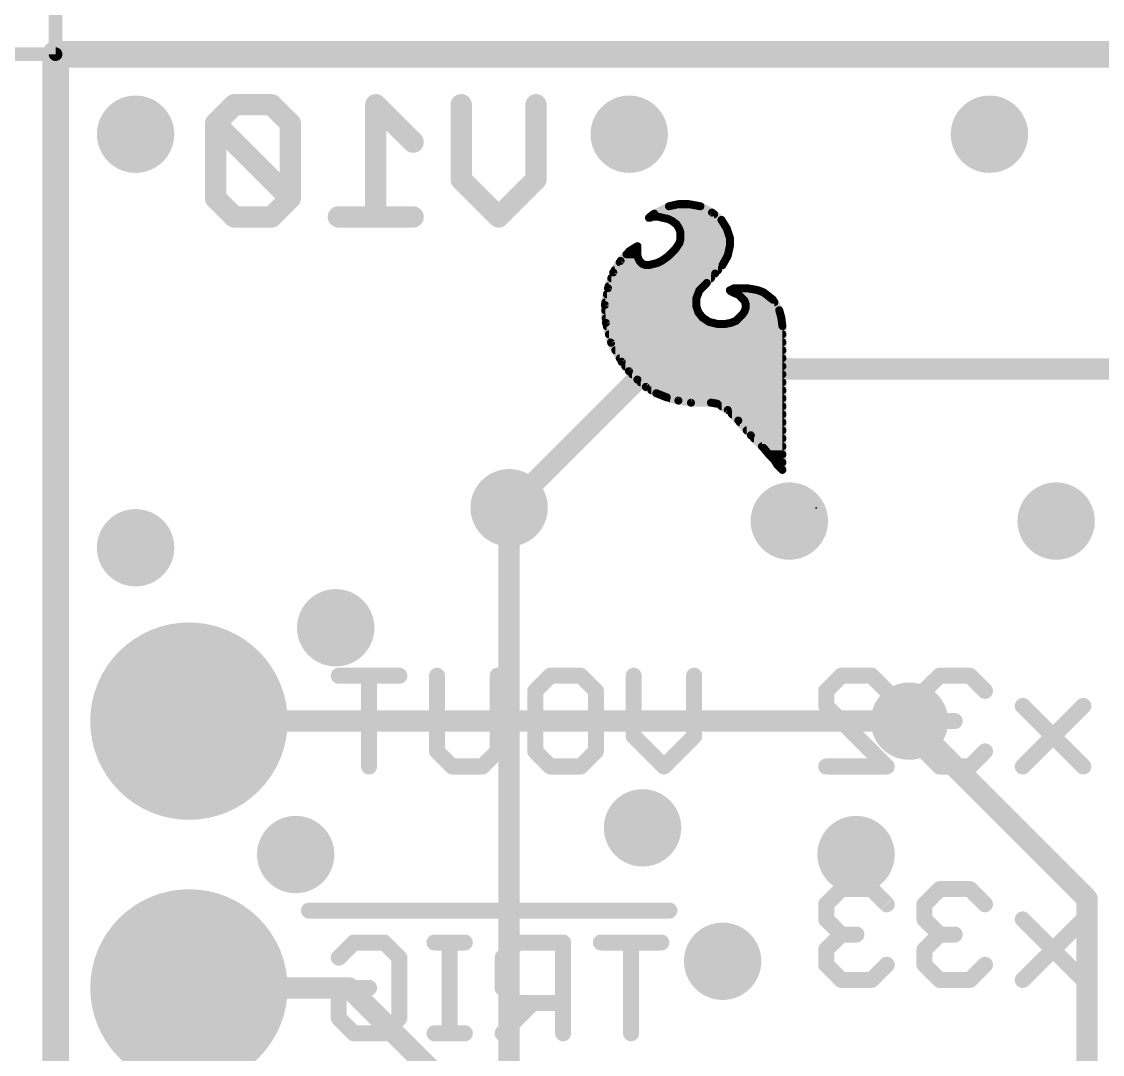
# Model space of a CAD drawing. Extents: x -10 to 108, y -11 to 39.
# Drawn here: x -0.32 to 9.97, y 20.96 to 30.79 of the extents above; entities that cross this region are included whole.
import ezdxf

# ---------------------------------------------------------------- set-up
doc = ezdxf.new("R2010")
doc.units = 0
for name, color, linetype in [('1', 12, 'CONTINUOUS'), ('16', 132, 'CONTINUOUS'), ('17', 110, 'CONTINUOUS'), ('18', 110, 'CONTINUOUS'), ('20', 53, 'CONTINUOUS'), ('22', 40, 'CONTINUOUS'), ('24', 53, 'CONTINUOUS'), ('47', 253, 'CONTINUOUS'), ('51', 53, 'CONTINUOUS')]:
    doc.layers.add(name, color=color, linetype=linetype)

# ---------------------------------------------------------------- blocks, each defined once
blk = doc.blocks.new('RECT')
blk.add_solid([(-0.5, -0.5), (0.5, -0.5), (-0.5, 0.5), (0.5, 0.5)])
blk = doc.blocks.new('ROUNDP')
at = {"const_width": 0.5}
blk.add_lwpolyline([(0, -0.25, 1), (0, 0.25, 1), (0, -0.25)], format="xyb", dxfattribs=at)
blk = doc.blocks.new('ROUNDV')
at = {"const_width": 0.5}
blk.add_lwpolyline([(0, -0.25, 1), (0, 0.25, 1), (0, -0.25)], format="xyb", dxfattribs=at)

msp = doc.modelspace()

# ---------------------------------------------------------------- linework, layer by layer
at = {"layer": '1'}
for points, const_width in [([(0, 30.48), (22.86, 30.48)], 0.254), ([(0, 0), (0, 30.48)], 0.254), ([(4.318, 26.162), (4.318, 15.494)], 0.2032), ([(9.818, 22.44), (8.128, 24.13)], 0.2032), ([(9.818, 20.447), (9.818, 22.44)], 0.2032)]:
    msp.add_lwpolyline(points, dxfattribs=dict(at, const_width=const_width))
for points, const_width in [([(0, 30.5435, 1), (0, 30.4165)], 0.127), ([(0.0635, 30.48, 1), (-0.0635, 30.48)], 0.127), ([(4.3688, 26.162, 1), (4.2672, 26.162)], 0.1016), ([(8.1639, 24.1659, 1), (8.0921, 24.0941)], 0.1016), ([(9.8688, 22.44, 1), (9.7672, 22.44)], 0.1016), ([(9.7821, 22.4041, 1), (9.8539, 22.4759)], 0.1016)]:
    msp.add_lwpolyline(points, format="xyb", dxfattribs=dict(at, const_width=const_width))
at = {"layer": '16'}
for points, const_width in [([(22.86, 30.48), (0, 30.48)], 0.254), ([(0, 30.48), (0, 0)], 0.254), ([(1.7008, 29.9983), (1.5229, 29.8204)], 0.2032), ([(2.0568, 29.9983), (1.7008, 29.9983)], 0.2032), ([(2.2347, 29.8204), (2.0568, 29.9983)], 0.2032), ([(3.4041, 29.6424), (3.0482, 29.9983)], 0.2032), ([(3.0482, 29.9983), (3.0482, 28.9306)], 0.2032), ([(3.8617, 29.2865), (3.8617, 29.9983)], 0.2032), ([(4.5735, 29.9983), (4.5735, 29.2865)], 0.2032), ([(1.5229, 29.8204), (1.5229, 29.1086)], 0.2032), ([(2.2347, 29.1086), (1.5229, 29.8204)], 0.2032), ([(2.2347, 29.1086), (2.2347, 29.8204)], 0.2032), ([(4.2176, 28.9306), (3.8617, 29.2865)], 0.2032), ([(4.5735, 29.2865), (4.2176, 28.9306)], 0.2032), ([(1.5229, 29.1086), (1.7008, 28.9306)], 0.2032), ([(2.0568, 28.9306), (2.2347, 29.1086)], 0.2032), ([(1.7008, 28.9306), (2.0568, 28.9306)], 0.2032), ([(3.4041, 28.9306), (2.6923, 28.9306)], 0.2032), ([(5.6388, 27.4828), (4.318, 26.162)], 0.2032), ([(11.176, 27.4828), (5.6388, 27.4828)], 0.2032), ([(8.128, 24.13), (1.27, 24.13)], 0.2032), ([(1.27, 21.59), (2.794, 21.59)], 0.2032), ([(2.794, 21.59), (3.81, 20.574)], 0.2032)]:
    msp.add_lwpolyline(points, dxfattribs=dict(at, const_width=const_width))
for points, const_width in [([(0, 30.5435, 1), (0, 30.4165)], 0.127), ([(0.0635, 30.48, 1), (-0.0635, 30.48)], 0.127), ([(1.7008, 30.0491, 1), (1.7008, 29.9475)], 0.1016), ([(1.7368, 29.9624, 1), (1.6649, 30.0342)], 0.1016), ([(2.0927, 30.0342, 1), (2.0208, 29.9624)], 0.1016), ([(2.0568, 29.9475, 1), (2.0568, 30.0491)], 0.1016), ([(3.0841, 30.0342, 1), (3.0123, 29.9624)], 0.1016), ([(3.099, 29.9983, 1), (2.9974, 29.9983)], 0.1016), ([(3.9125, 29.9983, 1), (3.8109, 29.9983)], 0.1016), ([(4.6243, 29.9983, 1), (4.5227, 29.9983)], 0.1016), ([(1.5737, 29.8204, 1), (1.4721, 29.8204)], 0.1016), ([(1.5588, 29.8563, 1), (1.487, 29.7844)], 0.1016), ([(1.487, 29.8563, 1), (1.5588, 29.7844)], 0.1016), ([(2.2855, 29.8204, 1), (2.1839, 29.8204)], 0.1016), ([(2.1988, 29.7844, 1), (2.2706, 29.8563)], 0.1016), ([(3.3682, 29.6065, 1), (3.44, 29.6783)], 0.1016), ([(3.8976, 29.3224, 1), (3.8258, 29.2506)], 0.1016), ([(3.8109, 29.2865, 1), (3.9125, 29.2865)], 0.1016), ([(4.5227, 29.2865, 1), (4.6243, 29.2865)], 0.1016), ([(4.6094, 29.2506, 1), (4.5376, 29.3224)], 0.1016), ([(1.5588, 29.1445, 1), (1.487, 29.0726)], 0.1016), ([(1.4721, 29.1086, 1), (1.5737, 29.1086)], 0.1016), ([(2.1839, 29.1086, 1), (2.2855, 29.1086)], 0.1016), ([(2.2706, 29.0726, 1), (2.1988, 29.1445)], 0.1016), ([(2.1988, 29.0726, 1), (2.2706, 29.1445)], 0.1016), ([(1.7008, 28.9814, 1), (1.7008, 28.8798)], 0.1016), ([(1.6649, 28.8947, 1), (1.7368, 28.9665)], 0.1016), ([(2.0208, 28.9665, 1), (2.0927, 28.8947)], 0.1016), ([(2.0568, 28.8798, 1), (2.0568, 28.9814)], 0.1016), ([(2.6923, 28.9814, 1), (2.6923, 28.8798)], 0.1016), ([(3.4041, 28.8798, 1), (3.4041, 28.9814)], 0.1016), ([(4.1817, 28.9665, 1), (4.2535, 28.8947)], 0.1016), ([(4.1817, 28.8947, 1), (4.2535, 28.9665)], 0.1016), ([(2.9974, 28.9306, 1), (3.099, 28.9306)], 0.1016), ([(5.6388, 27.5336, 1), (5.6388, 27.432)], 0.1016), ([(5.6747, 27.4469, 1), (5.6029, 27.5187)], 0.1016), ([(4.2821, 26.1979, 1), (4.3539, 26.1261)], 0.1016), ([(1.27, 24.1808, 1), (1.27, 24.0792)], 0.1016), ([(8.128, 24.0792, 1), (8.128, 24.1808)], 0.1016), ([(1.27, 21.6408, 1), (1.27, 21.5392)], 0.1016), ([(2.8299, 21.6259, 1), (2.7581, 21.5541)], 0.1016), ([(2.794, 21.5392, 1), (2.794, 21.6408)], 0.1016)]:
    msp.add_lwpolyline(points, format="xyb", dxfattribs=dict(at, const_width=const_width))
at = {"layer": '20', "const_width": 0.2032}
for points in [[(22.86, 30.48), (0, 30.48)], [(0, 30.48), (0, 0)]]:
    msp.add_lwpolyline(points, dxfattribs=at)
at = {"layer": '20', "const_width": 0.1016}
for points in [[(0, 30.5308, 1), (0, 30.4292)], [(0.0508, 30.48, 1), (-0.0508, 30.48)]]:
    msp.add_lwpolyline(points, format="xyb", dxfattribs=at)
at = {"layer": '22'}
for points, const_width in [([(5.699, 28.962), (5.839, 29.032)], 0.0762), ([(5.839, 29.032), (5.929, 29.052)], 0.0762), ([(5.8399, 29.0322), (6.1379, 29.0322)], 0.0762), ([(5.929, 29.052), (6.029, 29.052)], 0.0762), ([(6.029, 29.052), (6.139, 29.032)], 0.0762), ([(6.139, 29.032), (6.249, 28.972)], 0.0762), ([(5.649, 28.922), (5.659, 28.932)], 0.0762), ([(5.659, 28.922), (5.649, 28.922)], 0.0762), ([(5.659, 28.932), (5.699, 28.962)], 0.0762), ([(5.679, 28.932), (5.659, 28.922)], 0.0762), ([(5.739, 28.932), (5.679, 28.932)], 0.0762), ([(5.691, 28.956), (6.2696, 28.956)], 0.0762), ([(5.779, 28.922), (5.739, 28.932)], 0.0762), ([(5.829, 28.912), (5.779, 28.922)], 0.0762), ([(5.869, 28.892), (5.829, 28.912)], 0.0762), ([(5.909, 28.862), (5.869, 28.892)], 0.0762), ([(5.8853, 28.8798), (6.3529, 28.8798)], 0.0762), ([(6.249, 28.972), (6.339, 28.902)], 0.0762), ([(6.339, 28.902), (6.389, 28.822)], 0.0762), ([(5.929, 28.832), (5.909, 28.862)], 0.0762), ([(5.939, 28.812), (5.929, 28.832)], 0.0762), ([(5.949, 28.782), (5.939, 28.812)], 0.0762), ([(5.9418, 28.8036), (6.3951, 28.8036)], 0.0762), ([(5.949, 28.722), (5.949, 28.782)], 0.0762), ([(6.389, 28.822), (6.419, 28.732)], 0.0762), ([(5.899, 28.622), (5.939, 28.682)], 0.0762), ([(5.939, 28.682), (5.949, 28.722)], 0.0762), ([(5.949, 28.7274), (6.419, 28.7274)], 0.0762), ([(6.419, 28.732), (6.419, 28.652)], 0.0762), ([(5.379, 28.512), (5.459, 28.602)], 0.0762), ([(5.435, 28.575), (5.539, 28.575)], 0.0762), ([(5.459, 28.602), (5.539, 28.652)], 0.0762), ([(5.5377, 28.6512), (5.539, 28.6512)], 0.0762), ([(5.539, 28.652), (5.539, 28.562)], 0.0762), ([(5.839, 28.562), (5.899, 28.622)], 0.0762), ([(5.852, 28.575), (6.4019, 28.575)], 0.0762), ([(5.9185, 28.6512), (6.4188, 28.6512)], 0.0762), ([(6.419, 28.652), (6.399, 28.562)], 0.0762), ([(5.309, 28.402), (5.379, 28.512)], 0.0762), ([(5.3706, 28.4988), (5.5722, 28.4988)], 0.0762), ([(5.539, 28.562), (5.549, 28.532)], 0.0762), ([(5.549, 28.532), (5.559, 28.512)], 0.0762), ([(5.559, 28.512), (5.589, 28.482)], 0.0762), ([(5.589, 28.482), (5.619, 28.472)], 0.0762), ([(5.619, 28.472), (5.649, 28.472)], 0.0762), ([(5.649, 28.472), (5.729, 28.492)], 0.0762), ([(5.729, 28.492), (5.769, 28.512)], 0.0762), ([(5.7426, 28.4988), (6.3639, 28.4988)], 0.0762), ([(5.769, 28.512), (5.799, 28.532)], 0.0762), ([(5.799, 28.532), (5.839, 28.562)], 0.0762), ([(6.349, 28.472), (6.279, 28.392)], 0.0762), ([(6.399, 28.562), (6.349, 28.472)], 0.0762), ([(5.259, 28.252), (5.309, 28.402)], 0.0762), ([(5.3221, 28.4226), (6.3058, 28.4226)], 0.0762), ([(6.279, 28.392), (6.199, 28.302)], 0.0762), ([(5.2651, 28.2702), (6.1672, 28.2702)], 0.0762), ([(5.2905, 28.3464), (6.2385, 28.3464)], 0.0762), ([(6.199, 28.302), (6.129, 28.232)], 0.0762), ([(5.229, 28.092), (5.259, 28.252)], 0.0762), ([(5.2481, 28.194), (6.1147, 28.194)], 0.0762), ([(6.129, 28.232), (6.099, 28.152)], 0.0762), ([(6.099, 28.152), (6.099, 28.082)], 0.0762), ([(6.419, 28.232), (6.459, 28.252)], 0.0762), ([(6.429, 28.222), (6.419, 28.232)], 0.0762), ([(6.469, 28.202), (6.429, 28.222)], 0.0762), ([(6.459, 28.252), (6.579, 28.252)], 0.0762), ([(6.499, 28.192), (6.469, 28.202)], 0.0762), ([(6.493, 28.194), (6.763, 28.194)], 0.0762), ([(6.559, 28.132), (6.499, 28.192)], 0.0762), ([(6.579, 28.252), (6.639, 28.242)], 0.0762), ([(6.639, 28.242), (6.689, 28.232)], 0.0762), ([(6.689, 28.232), (6.739, 28.212)], 0.0762), ([(6.739, 28.212), (6.779, 28.182)], 0.0762), ([(6.779, 28.182), (6.829, 28.142)], 0.0762), ([(5.239, 27.922), (5.229, 28.092)], 0.0762), ([(5.2338, 28.1178), (6.099, 28.1178)], 0.0762), ([(6.099, 28.082), (6.119, 28.022)], 0.0762), ([(6.569, 28.102), (6.559, 28.132)], 0.0762), ([(6.559, 28.032), (6.569, 28.062)], 0.0762), ([(6.5637, 28.1178), (6.8435, 28.1178)], 0.0762), ([(6.569, 28.062), (6.569, 28.102)], 0.0762), ([(6.829, 28.142), (6.889, 28.042)], 0.0762), ([(5.232, 28.0416), (6.1125, 28.0416)], 0.0762), ([(5.2365, 27.9654), (6.1689, 27.9654)], 0.0762), ([(6.119, 28.022), (6.159, 27.972)], 0.0762), ([(6.159, 27.972), (6.219, 27.932)], 0.0762), ([(6.479, 27.942), (6.539, 28.002)], 0.0762), ([(6.5024, 27.9654), (6.9098, 27.9654)], 0.0762), ([(6.539, 28.002), (6.559, 28.032)], 0.0762), ([(6.5622, 28.0416), (6.8891, 28.0416)], 0.0762), ([(6.889, 28.042), (6.909, 27.972)], 0.0762), ([(6.909, 27.972), (6.919, 27.892)], 0.0762), ([(5.289, 27.732), (5.239, 27.922)], 0.0762), ([(5.2476, 27.8892), (6.919, 27.8892)], 0.0762), ([(6.219, 27.932), (6.299, 27.912)], 0.0762), ([(6.299, 27.912), (6.379, 27.912)], 0.0762), ([(6.379, 27.912), (6.429, 27.922)], 0.0762), ([(6.429, 27.922), (6.479, 27.942)], 0.0762), ([(6.919, 27.892), (6.919, 26.522)], 0.0762), ([(5.2677, 27.813), (6.919, 27.813)], 0.0762), ([(5.2877, 27.7368), (6.919, 27.7368)], 0.0762), ([(5.389, 27.552), (5.289, 27.732)], 0.0762), ([(5.3287, 27.6606), (6.919, 27.6606)], 0.0762), ([(5.371, 27.5844), (6.919, 27.5844)], 0.0762), ([(5.459, 27.462), (5.389, 27.552)], 0.0762), ([(5.4231, 27.5082), (6.919, 27.5082)], 0.0762), ([(5.539, 27.382), (5.459, 27.462)], 0.0762), ([(5.489, 27.432), (6.919, 27.432)], 0.0762), ([(5.619, 27.312), (5.539, 27.382)], 0.0762), ([(5.5689, 27.3558), (6.919, 27.3558)], 0.0762), ([(5.719, 27.252), (5.619, 27.312)], 0.0762), ([(5.673, 27.2796), (6.919, 27.2796)], 0.0762), ([(5.819, 27.212), (5.719, 27.252)], 0.0762), ([(5.929, 27.182), (5.819, 27.212)], 0.0762), ([(5.8505, 27.2034), (6.919, 27.2034)], 0.0762), ([(6.049, 27.162), (5.929, 27.182)], 0.0762), ([(6.239, 27.162), (6.049, 27.162)], 0.0762), ([(6.299, 27.152), (6.239, 27.162)], 0.0762), ([(6.399, 27.092), (6.299, 27.152)], 0.0762), ([(6.3403, 27.1272), (6.919, 27.1272)], 0.0762), ([(6.499, 26.992), (6.399, 27.092)], 0.0762), ([(6.44, 27.051), (6.919, 27.051)], 0.0762), ([(6.619, 26.852), (6.499, 26.992)], 0.0762), ([(6.5137, 26.9748), (6.919, 26.9748)], 0.0762), ([(6.5791, 26.8986), (6.919, 26.8986)], 0.0762), ([(6.739, 26.732), (6.619, 26.852)], 0.0762), ([(6.6486, 26.8224), (6.919, 26.8224)], 0.0762), ([(6.7248, 26.7462), (6.919, 26.7462)], 0.0762), ([(6.789, 26.672), (6.739, 26.732)], 0.0762), ([(6.839, 26.622), (6.789, 26.672)], 0.0762), ([(6.791, 26.67), (6.919, 26.67)], 0.0762), ([(6.869, 26.572), (6.839, 26.622)], 0.0762), ([(6.8559, 26.5938), (6.919, 26.5938)], 0.0762), ([(6.919, 26.522), (6.869, 26.572)], 0.0762), ([(3.2723, 24.5625), (2.6961, 24.5625)], 0.1524), ([(2.9842, 23.6982), (2.9842, 24.5625)], 0.1524), ([(3.6316, 23.8423), (3.6316, 24.5625)], 0.1524), ([(4.2078, 24.5625), (4.2078, 23.8423)], 0.1524), ([(4.5671, 24.4185), (4.7112, 24.5625)], 0.1524), ([(4.7112, 24.5625), (4.9993, 24.5625)], 0.1524), ([(4.9993, 24.5625), (5.1434, 24.4185)], 0.1524), ([(5.5027, 23.9863), (5.5027, 24.5625)], 0.1524), ([(6.0789, 24.5625), (6.0789, 23.9863)], 0.1524), ([(7.336, 24.4185), (7.4801, 24.5625)], 0.1524), ([(7.4801, 24.5625), (7.7682, 24.5625)], 0.1524), ([(7.7682, 24.5625), (7.9122, 24.4185)], 0.1524), ([(8.4156, 24.5625), (8.2715, 24.4185)], 0.1524), ([(8.7037, 24.5625), (8.4156, 24.5625)], 0.1524), ([(8.8478, 24.4185), (8.7037, 24.5625)], 0.1524), ([(4.5671, 23.8423), (4.5671, 24.4185)], 0.1524), ([(5.1434, 24.4185), (5.1434, 23.8423)], 0.1524), ([(7.336, 24.2744), (7.336, 24.4185)], 0.1524), ([(8.2715, 24.4185), (8.2715, 24.2744)], 0.1524), ([(7.9122, 23.6982), (7.336, 24.2744)], 0.1524), ([(8.2715, 24.2744), (8.4156, 24.1304)], 0.1524), ([(9.7833, 24.2744), (9.2071, 23.6982)], 0.1524), ([(9.7833, 23.6982), (9.2071, 24.2744)], 0.1524), ([(8.4156, 24.1304), (8.2715, 23.9863)], 0.1524), ([(8.4156, 24.1304), (8.5596, 24.1304)], 0.1524), ([(5.7908, 23.6982), (5.5027, 23.9863)], 0.1524), ([(6.0789, 23.9863), (5.7908, 23.6982)], 0.1524), ([(8.2715, 23.9863), (8.2715, 23.8423)], 0.1524), ([(3.7757, 23.6982), (3.6316, 23.8423)], 0.1524), ([(4.2078, 23.8423), (4.0638, 23.6982)], 0.1524), ([(4.7112, 23.6982), (4.5671, 23.8423)], 0.1524), ([(5.1434, 23.8423), (4.9993, 23.6982)], 0.1524), ([(8.2715, 23.8423), (8.4156, 23.6982)], 0.1524), ([(8.7037, 23.6982), (8.8478, 23.8423)], 0.1524), ([(4.0638, 23.6982), (3.7757, 23.6982)], 0.1524), ([(4.9993, 23.6982), (4.7112, 23.6982)], 0.1524), ([(7.336, 23.6982), (7.9122, 23.6982)], 0.1524), ([(8.4156, 23.6982), (8.7037, 23.6982)], 0.1524), ([(7.4801, 22.5305), (7.336, 22.3865)], 0.1524), ([(7.7682, 22.5305), (7.4801, 22.5305)], 0.1524), ([(7.9122, 22.3865), (7.7682, 22.5305)], 0.1524), ([(8.4156, 22.5305), (8.2715, 22.3865)], 0.1524), ([(8.7037, 22.5305), (8.4156, 22.5305)], 0.1524), ([(8.8478, 22.3865), (8.7037, 22.5305)], 0.1524), ([(7.336, 22.3865), (7.336, 22.2424)], 0.1524), ([(8.2715, 22.3865), (8.2715, 22.2424)], 0.1524), ([(5.8432, 22.3266), (2.413, 22.3266)], 0.1524), ([(7.336, 22.2424), (7.4801, 22.0984)], 0.1524), ([(8.2715, 22.2424), (8.4156, 22.0984)], 0.1524), ([(9.7833, 22.2424), (9.2071, 21.6662)], 0.1524), ([(9.7833, 21.6662), (9.2071, 22.2424)], 0.1524), ([(7.4801, 22.0984), (7.336, 21.9543)], 0.1524), ([(7.4801, 22.0984), (7.6241, 22.0984)], 0.1524), ([(8.4156, 22.0984), (8.2715, 21.9543)], 0.1524), ([(8.4156, 22.0984), (8.5596, 22.0984)], 0.1524), ([(2.6961, 21.8785), (2.8402, 22.0225)], 0.1524), ([(2.8402, 22.0225), (3.1283, 22.0225)], 0.1524), ([(3.1283, 22.0225), (3.2723, 21.8785)], 0.1524), ([(3.896, 22.0225), (3.6079, 22.0225)], 0.1524), ([(3.7519, 21.1582), (3.7519, 22.0225)], 0.1524), ([(4.3994, 22.0225), (4.2553, 21.8785)], 0.1524), ([(4.8315, 22.0225), (4.3994, 22.0225)], 0.1524), ([(4.8315, 21.1582), (4.8315, 22.0225)], 0.1524), ([(5.767, 22.0225), (5.1908, 22.0225)], 0.1524), ([(5.4789, 21.1582), (5.4789, 22.0225)], 0.1524), ([(7.336, 21.9543), (7.336, 21.8103)], 0.1524), ([(8.2715, 21.9543), (8.2715, 21.8103)], 0.1524), ([(3.2723, 21.8785), (3.2723, 21.3023)], 0.1524), ([(4.2553, 21.8785), (4.2553, 21.5904)], 0.1524), ([(7.336, 21.8103), (7.4801, 21.6662)], 0.1524), ([(7.7682, 21.6662), (7.9122, 21.8103)], 0.1524), ([(8.2715, 21.8103), (8.4156, 21.6662)], 0.1524), ([(8.7037, 21.6662), (8.8478, 21.8103)], 0.1524), ([(7.4801, 21.6662), (7.7682, 21.6662)], 0.1524), ([(8.4156, 21.6662), (8.7037, 21.6662)], 0.1524), ([(2.6961, 21.3023), (2.6961, 21.5904)], 0.1524), ([(2.6961, 21.5904), (2.9842, 21.5904)], 0.1524), ([(4.2553, 21.5904), (4.3994, 21.4463)], 0.1524), ([(4.5434, 21.4463), (4.2553, 21.1582)], 0.1524), ([(4.3994, 21.4463), (4.8315, 21.4463)], 0.1524), ([(2.8402, 21.1582), (2.6961, 21.3023)], 0.1524), ([(3.2723, 21.3023), (3.1283, 21.1582)], 0.1524), ([(3.1283, 21.1582), (2.8402, 21.1582)], 0.1524), ([(3.896, 21.1582), (3.6079, 21.1582)], 0.1524)]:
    msp.add_lwpolyline(points, dxfattribs=dict(at, const_width=const_width))
for points, const_width in [([(5.8349, 29.0506, 1), (5.8431, 29.0134)], 0.0381), ([(5.8399, 29.0513, 1), (5.8399, 29.0132)], 0.0381), ([(5.8475, 29.015, 1), (5.8305, 29.049)], 0.0381), ([(5.929, 29.0711, 1), (5.929, 29.033)], 0.0381), ([(5.9331, 29.0334, 1), (5.9249, 29.0706)], 0.0381), ([(6.0324, 29.0707, 1), (6.0256, 29.0333)], 0.0381), ([(6.029, 29.033, 1), (6.029, 29.0711)], 0.0381), ([(6.1481, 29.0487, 1), (6.1299, 29.0153)], 0.0381), ([(6.1356, 29.0133, 1), (6.1424, 29.0507)], 0.0381), ([(6.1379, 29.0132, 1), (6.1379, 29.0513)], 0.0381), ([(5.649, 28.9411, 1), (5.649, 28.903)], 0.0381), ([(5.6355, 28.9355, 1), (5.6625, 28.9085)], 0.0381), ([(5.6476, 28.9472, 1), (5.6704, 28.9168)], 0.0381), ([(5.6505, 28.939, 1), (5.6675, 28.905)], 0.0381), ([(5.6725, 28.9185, 1), (5.6455, 28.9455)], 0.0381), ([(5.659, 28.903, 1), (5.659, 28.9411)], 0.0381), ([(5.679, 28.9511, 1), (5.679, 28.913)], 0.0381), ([(5.6875, 28.915, 1), (5.6705, 28.949)], 0.0381), ([(5.691, 28.9751, 1), (5.691, 28.937)], 0.0381), ([(5.6905, 28.979, 1), (5.7075, 28.945)], 0.0381), ([(5.7104, 28.9468, 1), (5.6876, 28.9772)], 0.0381), ([(5.7436, 28.9505, 1), (5.7344, 28.9135)], 0.0381), ([(5.739, 28.913, 1), (5.739, 28.9511)], 0.0381), ([(5.7827, 28.9407, 1), (5.7753, 28.9033)], 0.0381), ([(5.7744, 28.9035, 1), (5.7836, 28.9405)], 0.0381), ([(5.8375, 28.929, 1), (5.8205, 28.895)], 0.0381), ([(5.8253, 28.8933, 1), (5.8327, 28.9307)], 0.0381), ([(5.8804, 28.9072, 1), (5.8576, 28.8768)], 0.0381), ([(5.8605, 28.875, 1), (5.8775, 28.909)], 0.0381), ([(5.8853, 28.8989, 1), (5.8853, 28.8608)], 0.0381), ([(6.2607, 28.987, 1), (6.2373, 28.957)], 0.0381), ([(6.2399, 28.9553, 1), (6.2581, 28.9887)], 0.0381), ([(6.2696, 28.937, 1), (6.2696, 28.9751)], 0.0381), ([(6.3552, 28.9121, 1), (6.3228, 28.8919)], 0.0381), ([(6.3273, 28.887, 1), (6.3507, 28.917)], 0.0381), ([(6.3529, 28.8608, 1), (6.3529, 28.8989)], 0.0381), ([(5.9249, 28.8726, 1), (5.8931, 28.8514)], 0.0381), ([(5.8976, 28.8468, 1), (5.9204, 28.8772)], 0.0381), ([(5.946, 28.8405, 1), (5.912, 28.8235)], 0.0381), ([(5.9131, 28.8214, 1), (5.9449, 28.8426)], 0.0381), ([(5.9571, 28.818, 1), (5.9209, 28.806)], 0.0381), ([(5.922, 28.8035, 1), (5.956, 28.8205)], 0.0381), ([(5.9418, 28.8227, 1), (5.9418, 28.7846)], 0.0381), ([(5.968, 28.782, 1), (5.9299, 28.782)], 0.0381), ([(5.9309, 28.776, 1), (5.9671, 28.788)], 0.0381), ([(6.4071, 28.828, 1), (6.3709, 28.816)], 0.0381), ([(6.3728, 28.8119, 1), (6.4052, 28.8321)], 0.0381), ([(6.3951, 28.7846, 1), (6.3951, 28.8227)], 0.0381), ([(5.9205, 28.6866, 1), (5.9575, 28.6774)], 0.0381), ([(5.9549, 28.6714, 1), (5.9231, 28.6926)], 0.0381), ([(5.9299, 28.722, 1), (5.968, 28.722)], 0.0381), ([(5.949, 28.7465, 1), (5.949, 28.7084)], 0.0381), ([(5.9675, 28.7174, 1), (5.9305, 28.7266)], 0.0381), ([(6.4381, 28.732, 1), (6.4, 28.732)], 0.0381), ([(6.4009, 28.726, 1), (6.4371, 28.738)], 0.0381), ([(6.419, 28.7084, 1), (6.419, 28.7465)], 0.0381), ([(5.435, 28.5941, 1), (5.435, 28.556)], 0.0381), ([(5.4489, 28.6182, 1), (5.4691, 28.5858)], 0.0381), ([(5.4732, 28.5893, 1), (5.4448, 28.6147)], 0.0381), ([(5.5377, 28.6703, 1), (5.5377, 28.6322)], 0.0381), ([(5.5581, 28.652, 1), (5.52, 28.652)], 0.0381), ([(5.5491, 28.6358, 1), (5.5289, 28.6682)], 0.0381), ([(5.539, 28.6322, 1), (5.539, 28.6703)], 0.0381), ([(5.539, 28.556, 1), (5.539, 28.5941)], 0.0381), ([(5.852, 28.5941, 1), (5.852, 28.556)], 0.0381), ([(5.8831, 28.6326, 1), (5.9149, 28.6114)], 0.0381), ([(5.9125, 28.6085, 1), (5.8855, 28.6355)], 0.0381), ([(5.9185, 28.6703, 1), (5.9185, 28.6322)], 0.0381), ([(6.4, 28.652, 1), (6.4381, 28.652)], 0.0381), ([(6.4376, 28.6479, 1), (6.4004, 28.6561)], 0.0381), ([(6.4019, 28.556, 1), (6.4019, 28.5941)], 0.0381), ([(6.4188, 28.6322, 1), (6.4188, 28.6703)], 0.0381), ([(5.3706, 28.5179, 1), (5.3706, 28.4798)], 0.0381), ([(5.3648, 28.5247, 1), (5.3932, 28.4993)], 0.0381), ([(5.3951, 28.5018, 1), (5.3629, 28.5222)], 0.0381), ([(5.5571, 28.568, 1), (5.5209, 28.556)], 0.0381), ([(5.52, 28.562, 1), (5.5581, 28.562)], 0.0381), ([(5.566, 28.5405, 1), (5.532, 28.5235)], 0.0381), ([(5.5309, 28.526, 1), (5.5671, 28.538)], 0.0381), ([(5.5725, 28.5255, 1), (5.5455, 28.4985)], 0.0381), ([(5.542, 28.5035, 1), (5.576, 28.5205)], 0.0381), ([(5.595, 28.5001, 1), (5.583, 28.4639)], 0.0381), ([(5.5722, 28.4798, 1), (5.5722, 28.5179)], 0.0381), ([(5.5755, 28.4685, 1), (5.6025, 28.4955)], 0.0381), ([(5.619, 28.4911, 1), (5.619, 28.453)], 0.0381), ([(5.613, 28.4539, 1), (5.625, 28.4901)], 0.0381), ([(5.6444, 28.4905, 1), (5.6536, 28.4535)], 0.0381), ([(5.649, 28.453, 1), (5.649, 28.4911)], 0.0381), ([(5.7205, 28.509, 1), (5.7375, 28.475)], 0.0381), ([(5.7426, 28.5179, 1), (5.7426, 28.4798)], 0.0381), ([(5.7336, 28.4735, 1), (5.7244, 28.5105)], 0.0381), ([(5.7584, 28.5279, 1), (5.7796, 28.4961)], 0.0381), ([(5.7775, 28.495, 1), (5.7605, 28.529)], 0.0381), ([(5.7876, 28.5472, 1), (5.8104, 28.5168)], 0.0381), ([(5.8096, 28.5161, 1), (5.7884, 28.5479)], 0.0381), ([(5.8255, 28.5755, 1), (5.8525, 28.5485)], 0.0381), ([(5.8504, 28.5468, 1), (5.8276, 28.5772)], 0.0381), ([(6.3323, 28.4813, 1), (6.3657, 28.4627)], 0.0381), ([(6.3633, 28.4595, 1), (6.3347, 28.4845)], 0.0381), ([(6.3639, 28.4798, 1), (6.3639, 28.5179)], 0.0381), ([(6.3804, 28.5661, 1), (6.4176, 28.5579)], 0.0381), ([(6.4157, 28.5527, 1), (6.3823, 28.5713)], 0.0381), ([(5.2929, 28.4122, 1), (5.3251, 28.3918)], 0.0381), ([(5.3271, 28.396, 1), (5.2909, 28.408)], 0.0381), ([(5.3221, 28.4417, 1), (5.3221, 28.4036)], 0.0381), ([(6.2647, 28.4045, 1), (6.2933, 28.3795)], 0.0381), ([(6.2932, 28.3793, 1), (6.2648, 28.4047)], 0.0381), ([(6.3058, 28.4036, 1), (6.3058, 28.4417)], 0.0381), ([(5.2651, 28.2893, 1), (5.2651, 28.2512)], 0.0381), ([(5.2905, 28.3655, 1), (5.2905, 28.3274)], 0.0381), ([(6.1672, 28.2512, 1), (6.1672, 28.2893)], 0.0381), ([(6.1848, 28.3147, 1), (6.2132, 28.2893)], 0.0381), ([(6.2125, 28.2885, 1), (6.1855, 28.3155)], 0.0381), ([(6.2385, 28.3274, 1), (6.2385, 28.3655)], 0.0381), ([(5.2481, 28.2131, 1), (5.2481, 28.175)], 0.0381), ([(5.2409, 28.258, 1), (5.2771, 28.246)], 0.0381), ([(5.2777, 28.2485, 1), (5.2403, 28.2555)], 0.0381), ([(6.1181, 28.152, 1), (6.08, 28.152)], 0.0381), ([(6.1155, 28.2455, 1), (6.1425, 28.2185)], 0.0381), ([(6.1468, 28.2253, 1), (6.1112, 28.2387)], 0.0381), ([(6.1147, 28.175, 1), (6.1147, 28.2131)], 0.0381), ([(6.4325, 28.2455, 1), (6.4055, 28.2185)], 0.0381), ([(6.4105, 28.249, 1), (6.4275, 28.215)], 0.0381), ([(6.4375, 28.239, 1), (6.4205, 28.205)], 0.0381), ([(6.4155, 28.2085, 1), (6.4425, 28.2355)], 0.0381), ([(6.459, 28.2711, 1), (6.459, 28.233)], 0.0381), ([(6.475, 28.2201, 1), (6.463, 28.1839)], 0.0381), ([(6.4675, 28.235, 1), (6.4505, 28.269)], 0.0381), ([(6.4605, 28.185, 1), (6.4775, 28.219)], 0.0381), ([(6.493, 28.2131, 1), (6.493, 28.175)], 0.0381), ([(6.5125, 28.2055, 1), (6.4855, 28.1785)], 0.0381), ([(6.493, 28.1739, 1), (6.505, 28.2101)], 0.0381), ([(6.5821, 28.2708, 1), (6.5759, 28.2332)], 0.0381), ([(6.579, 28.233, 1), (6.579, 28.2711)], 0.0381), ([(6.6427, 28.2607, 1), (6.6353, 28.2233)], 0.0381), ([(6.6359, 28.2232, 1), (6.6421, 28.2608)], 0.0381), ([(6.6961, 28.2497, 1), (6.6819, 28.2143)], 0.0381), ([(6.6853, 28.2133, 1), (6.6927, 28.2507)], 0.0381), ([(6.7504, 28.2272, 1), (6.7276, 28.1968)], 0.0381), ([(6.7319, 28.1943, 1), (6.7461, 28.2297)], 0.0381), ([(6.7909, 28.1969, 1), (6.7671, 28.1671)], 0.0381), ([(6.763, 28.175, 1), (6.763, 28.2131)], 0.0381), ([(6.7676, 28.1668, 1), (6.7904, 28.1972)], 0.0381), ([(5.248, 28.0931, 1), (5.21, 28.0909)], 0.0381), ([(5.2103, 28.0955, 1), (5.2477, 28.0885)], 0.0381), ([(5.2338, 28.1369, 1), (5.2338, 28.0988)], 0.0381), ([(6.0812, 28.1587, 1), (6.1168, 28.1453)], 0.0381), ([(6.1171, 28.088, 1), (6.0809, 28.076)], 0.0381), ([(6.08, 28.082, 1), (6.1181, 28.082)], 0.0381), ([(6.099, 28.0988, 1), (6.099, 28.1369)], 0.0381), ([(6.5771, 28.138, 1), (6.5409, 28.126)], 0.0381), ([(6.5637, 28.1369, 1), (6.5637, 28.0988)], 0.0381), ([(6.5455, 28.1185, 1), (6.5725, 28.1455)], 0.0381), ([(6.588, 28.102, 1), (6.5499, 28.102)], 0.0381), ([(6.5509, 28.096, 1), (6.5871, 28.108)], 0.0381), ([(6.5871, 28.056, 1), (6.5509, 28.068)], 0.0381), ([(6.8453, 28.1518, 1), (6.8127, 28.1322)], 0.0381), ([(6.8171, 28.1271, 1), (6.8409, 28.1569)], 0.0381), ([(6.8435, 28.0988, 1), (6.8435, 28.1369)], 0.0381), ([(5.232, 28.0607, 1), (5.232, 28.0226)], 0.0381), ([(5.2365, 27.9845, 1), (5.2365, 27.9464)], 0.0381), ([(6.1339, 28.0339, 1), (6.1041, 28.0101)], 0.0381), ([(6.1009, 28.016, 1), (6.1371, 28.028)], 0.0381), ([(6.1125, 28.0226, 1), (6.1125, 28.0607)], 0.0381), ([(6.1696, 27.9879, 1), (6.1484, 27.9561)], 0.0381), ([(6.1441, 27.9601, 1), (6.1739, 27.9839)], 0.0381), ([(6.1689, 27.9464, 1), (6.1689, 27.9845)], 0.0381), ([(6.5024, 27.9845, 1), (6.5024, 27.9464)], 0.0381), ([(6.5231, 28.0126, 1), (6.5549, 27.9914)], 0.0381), ([(6.5525, 27.9885, 1), (6.5255, 28.0155)], 0.0381), ([(6.5409, 28.038, 1), (6.5771, 28.026)], 0.0381), ([(6.5749, 28.0214, 1), (6.5431, 28.0426)], 0.0381), ([(6.5622, 28.0607, 1), (6.5622, 28.0226)], 0.0381), ([(6.5499, 28.062, 1), (6.588, 28.062)], 0.0381), ([(6.9073, 28.0472, 1), (6.8707, 28.0368)], 0.0381), ([(6.8727, 28.0322, 1), (6.9053, 28.0518)], 0.0381), ([(6.8891, 28.0226, 1), (6.8891, 28.0607)], 0.0381), ([(6.9279, 27.9744, 1), (6.8901, 27.9696)], 0.0381), ([(6.8907, 27.9668, 1), (6.9273, 27.9772)], 0.0381), ([(6.9098, 27.9464, 1), (6.9098, 27.9845)], 0.0381), ([(5.2574, 27.9268, 1), (5.2206, 27.9172)], 0.0381), ([(5.22, 27.9209, 1), (5.258, 27.9231)], 0.0381), ([(5.2476, 27.9083, 1), (5.2476, 27.8702)], 0.0381), ([(6.2236, 27.9505, 1), (6.2144, 27.9135)], 0.0381), ([(6.2084, 27.9161, 1), (6.2296, 27.9479)], 0.0381), ([(6.299, 27.9311, 1), (6.299, 27.893)], 0.0381), ([(6.2944, 27.8935, 1), (6.3036, 27.9305)], 0.0381), ([(6.3753, 27.9307, 1), (6.3827, 27.8933)], 0.0381), ([(6.379, 27.893, 1), (6.379, 27.9311)], 0.0381), ([(6.4219, 27.9397, 1), (6.4361, 27.9043)], 0.0381), ([(6.4327, 27.9033, 1), (6.4253, 27.9407)], 0.0381), ([(6.4655, 27.9555, 1), (6.4925, 27.9285)], 0.0381), ([(6.4861, 27.9243, 1), (6.4719, 27.9597)], 0.0381), ([(6.9381, 27.892, 1), (6.9, 27.892)], 0.0381), ([(6.9001, 27.8896, 1), (6.9379, 27.8944)], 0.0381), ([(6.919, 27.8702, 1), (6.919, 27.9083)], 0.0381), ([(5.2677, 27.8321, 1), (5.2677, 27.794)], 0.0381), ([(6.919, 27.794, 1), (6.919, 27.8321)], 0.0381), ([(5.2877, 27.7559, 1), (5.2877, 27.7178)], 0.0381), ([(5.3057, 27.7413, 1), (5.2723, 27.7227)], 0.0381), ([(5.2706, 27.7272, 1), (5.3074, 27.7368)], 0.0381), ([(5.3287, 27.6797, 1), (5.3287, 27.6416)], 0.0381), ([(6.919, 27.7178, 1), (6.919, 27.7559)], 0.0381), ([(6.919, 27.6416, 1), (6.919, 27.6797)], 0.0381), ([(5.371, 27.6035, 1), (5.371, 27.5654)], 0.0381), ([(5.404, 27.5637, 1), (5.374, 27.5403)], 0.0381), ([(5.3723, 27.5427, 1), (5.4057, 27.5613)], 0.0381), ([(6.919, 27.5654, 1), (6.919, 27.6035)], 0.0381), ([(5.4231, 27.5273, 1), (5.4231, 27.4892)], 0.0381), ([(5.4725, 27.4755, 1), (5.4455, 27.4485)], 0.0381), ([(5.444, 27.4503, 1), (5.474, 27.4737)], 0.0381), ([(5.489, 27.4511, 1), (5.489, 27.413)], 0.0381), ([(6.919, 27.4892, 1), (6.919, 27.5273)], 0.0381), ([(6.919, 27.413, 1), (6.919, 27.4511)], 0.0381), ([(5.5515, 27.3963, 1), (5.5265, 27.3677)], 0.0381), ([(5.5255, 27.3685, 1), (5.5525, 27.3955)], 0.0381), ([(5.5689, 27.3749, 1), (5.5689, 27.3368)], 0.0381), ([(6.919, 27.3368, 1), (6.919, 27.3749)], 0.0381), ([(5.6288, 27.3283, 1), (5.6092, 27.2957)], 0.0381), ([(5.6065, 27.2977, 1), (5.6315, 27.3263)], 0.0381), ([(5.673, 27.2987, 1), (5.673, 27.2606)], 0.0381), ([(5.7261, 27.2697, 1), (5.7119, 27.2343)], 0.0381), ([(5.7092, 27.2357, 1), (5.7288, 27.2683)], 0.0381), ([(6.919, 27.2606, 1), (6.919, 27.2987)], 0.0381), ([(5.824, 27.2304, 1), (5.814, 27.1936)], 0.0381), ([(5.8119, 27.1943, 1), (5.8261, 27.2297)], 0.0381), ([(5.8505, 27.2225, 1), (5.8505, 27.1844)], 0.0381), ([(5.9321, 27.2008, 1), (5.9259, 27.1632)], 0.0381), ([(5.924, 27.1636, 1), (5.934, 27.2004)], 0.0381), ([(6.049, 27.1811, 1), (6.049, 27.143)], 0.0381), ([(6.0459, 27.1432, 1), (6.0521, 27.1808)], 0.0381), ([(6.2421, 27.1808, 1), (6.2359, 27.1432)], 0.0381), ([(6.239, 27.143, 1), (6.239, 27.1811)], 0.0381), ([(6.3088, 27.1683, 1), (6.2892, 27.1357)], 0.0381), ([(6.2959, 27.1332, 1), (6.3021, 27.1708)], 0.0381), ([(6.3403, 27.1463, 1), (6.3403, 27.1082)], 0.0381), ([(6.919, 27.1844, 1), (6.919, 27.2225)], 0.0381), ([(6.919, 27.1082, 1), (6.919, 27.1463)], 0.0381), ([(6.4125, 27.1055, 1), (6.3855, 27.0785)], 0.0381), ([(6.3892, 27.0757, 1), (6.4088, 27.1083)], 0.0381), ([(6.44, 27.0701, 1), (6.44, 27.032)], 0.0381), ([(6.919, 27.032, 1), (6.919, 27.0701)], 0.0381), ([(6.5135, 27.0044, 1), (6.4845, 26.9796)], 0.0381), ([(6.4855, 26.9785, 1), (6.5125, 27.0055)], 0.0381), ([(6.5137, 26.9939, 1), (6.5137, 26.9558)], 0.0381), ([(6.919, 26.9558, 1), (6.919, 26.9939)], 0.0381), ([(6.5791, 26.9177, 1), (6.5791, 26.8796)], 0.0381), ([(6.6325, 26.8655, 1), (6.6055, 26.8385)], 0.0381), ([(6.6045, 26.8396, 1), (6.6335, 26.8644)], 0.0381), ([(6.6486, 26.8415, 1), (6.6486, 26.8034)], 0.0381), ([(6.919, 26.8796, 1), (6.919, 26.9177)], 0.0381), ([(6.919, 26.8034, 1), (6.919, 26.8415)], 0.0381), ([(6.7248, 26.7653, 1), (6.7248, 26.7272)], 0.0381), ([(6.7536, 26.7442, 1), (6.7244, 26.7198)], 0.0381), ([(6.7255, 26.7185, 1), (6.7525, 26.7455)], 0.0381), ([(6.919, 26.7272, 1), (6.919, 26.7653)], 0.0381), ([(6.8025, 26.6855, 1), (6.7755, 26.6585)], 0.0381), ([(6.791, 26.6891, 1), (6.791, 26.651)], 0.0381), ([(6.7744, 26.6598, 1), (6.8036, 26.6842)], 0.0381), ([(6.8553, 26.6318, 1), (6.8227, 26.6122)], 0.0381), ([(6.8255, 26.6085, 1), (6.8525, 26.6355)], 0.0381), ([(6.919, 26.651, 1), (6.919, 26.6891)], 0.0381), ([(6.8559, 26.6129, 1), (6.8559, 26.5748)], 0.0381), ([(6.8825, 26.5855, 1), (6.8555, 26.5585)], 0.0381), ([(6.8527, 26.5622, 1), (6.8853, 26.5818)], 0.0381), ([(6.9055, 26.5085, 1), (6.9325, 26.5355)], 0.0381), ([(6.919, 26.5748, 1), (6.919, 26.6129)], 0.0381), ([(6.9, 26.522, 1), (6.9381, 26.522)], 0.0381), ([(2.6961, 24.6006, 1), (2.6961, 24.5244)], 0.0762), ([(3.0223, 24.5625, 1), (2.9461, 24.5625)], 0.0762), ([(3.2723, 24.5244, 1), (3.2723, 24.6006)], 0.0762), ([(3.6697, 24.5625, 1), (3.5935, 24.5625)], 0.0762), ([(4.2459, 24.5625, 1), (4.1697, 24.5625)], 0.0762), ([(4.7112, 24.6006, 1), (4.7112, 24.5244)], 0.0762), ([(4.7381, 24.5356, 1), (4.6842, 24.5895)], 0.0762), ([(5.0262, 24.5895, 1), (4.9724, 24.5356)], 0.0762), ([(4.9993, 24.5244, 1), (4.9993, 24.6006)], 0.0762), ([(5.5408, 24.5625, 1), (5.4646, 24.5625)], 0.0762), ([(6.117, 24.5625, 1), (6.0408, 24.5625)], 0.0762), ([(7.4801, 24.6006, 1), (7.4801, 24.5244)], 0.0762), ([(7.507, 24.5356, 1), (7.4531, 24.5895)], 0.0762), ([(7.7951, 24.5895, 1), (7.7412, 24.5356)], 0.0762), ([(7.7682, 24.5244, 1), (7.7682, 24.6006)], 0.0762), ([(8.4156, 24.6006, 1), (8.4156, 24.5244)], 0.0762), ([(8.4425, 24.5356, 1), (8.3887, 24.5895)], 0.0762), ([(8.7306, 24.5895, 1), (8.6768, 24.5356)], 0.0762), ([(8.7037, 24.5244, 1), (8.7037, 24.6006)], 0.0762), ([(4.6052, 24.4185, 1), (4.529, 24.4185)], 0.0762), ([(5.1815, 24.4185, 1), (5.1053, 24.4185)], 0.0762), ([(7.3741, 24.4185, 1), (7.2979, 24.4185)], 0.0762), ([(8.3096, 24.4185, 1), (8.2334, 24.4185)], 0.0762), ([(4.5402, 24.4454, 1), (4.5941, 24.3915)], 0.0762), ([(5.1164, 24.3915, 1), (5.1703, 24.4454)], 0.0762), ([(7.3091, 24.4454, 1), (7.363, 24.3915)], 0.0762), ([(7.8853, 24.3915, 1), (7.9392, 24.4454)], 0.0762), ([(8.2446, 24.4454, 1), (8.2985, 24.3915)], 0.0762), ([(8.8208, 24.3915, 1), (8.8747, 24.4454)], 0.0762), ([(7.363, 24.3014, 1), (7.3091, 24.2475)], 0.0762), ([(7.2979, 24.2744, 1), (7.3741, 24.2744)], 0.0762), ([(8.2985, 24.3014, 1), (8.2446, 24.2475)], 0.0762), ([(8.2334, 24.2744, 1), (8.3096, 24.2744)], 0.0762), ([(9.234, 24.3014, 1), (9.1801, 24.2475)], 0.0762), ([(9.8102, 24.2475, 1), (9.7563, 24.3014)], 0.0762), ([(8.4156, 24.1685, 1), (8.4156, 24.0923)], 0.0762), ([(8.4425, 24.1034, 1), (8.3887, 24.1573)], 0.0762), ([(8.3887, 24.1034, 1), (8.4425, 24.1573)], 0.0762), ([(8.5596, 24.0923, 1), (8.5596, 24.1685)], 0.0762), ([(5.5296, 24.0133, 1), (5.4757, 23.9594)], 0.0762), ([(5.4646, 23.9863, 1), (5.5408, 23.9863)], 0.0762), ([(6.0408, 23.9863, 1), (6.117, 23.9863)], 0.0762), ([(6.1058, 23.9594, 1), (6.0519, 24.0133)], 0.0762), ([(8.3096, 23.9863, 1), (8.2334, 23.9863)], 0.0762), ([(8.2446, 24.0133, 1), (8.2985, 23.9594)], 0.0762), ([(3.6586, 23.8692, 1), (3.6047, 23.8153)], 0.0762), ([(3.5935, 23.8423, 1), (3.6697, 23.8423)], 0.0762), ([(4.1697, 23.8423, 1), (4.2459, 23.8423)], 0.0762), ([(4.2348, 23.8153, 1), (4.1809, 23.8692)], 0.0762), ([(4.5941, 23.8692, 1), (4.5402, 23.8153)], 0.0762), ([(4.529, 23.8423, 1), (4.6052, 23.8423)], 0.0762), ([(5.1053, 23.8423, 1), (5.1815, 23.8423)], 0.0762), ([(5.1703, 23.8153, 1), (5.1164, 23.8692)], 0.0762), ([(8.2985, 23.8692, 1), (8.2446, 23.8153)], 0.0762), ([(8.2334, 23.8423, 1), (8.3096, 23.8423)], 0.0762), ([(8.8747, 23.8153, 1), (8.8208, 23.8692)], 0.0762), ([(3.7757, 23.7363, 1), (3.7757, 23.6601)], 0.0762), ([(4.0638, 23.6601, 1), (4.0638, 23.7363)], 0.0762), ([(4.7112, 23.7363, 1), (4.7112, 23.6601)], 0.0762), ([(4.9993, 23.6601, 1), (4.9993, 23.7363)], 0.0762), ([(7.336, 23.7363, 1), (7.336, 23.6601)], 0.0762), ([(7.9122, 23.6601, 1), (7.9122, 23.7363)], 0.0762), ([(8.4156, 23.7363, 1), (8.4156, 23.6601)], 0.0762), ([(8.7037, 23.6601, 1), (8.7037, 23.7363)], 0.0762), ([(2.9461, 23.6982, 1), (3.0223, 23.6982)], 0.0762), ([(3.7487, 23.6713, 1), (3.8026, 23.7251)], 0.0762), ([(4.0368, 23.7251, 1), (4.0907, 23.6713)], 0.0762), ([(4.6842, 23.6713, 1), (4.7381, 23.7251)], 0.0762), ([(4.9724, 23.7251, 1), (5.0262, 23.6713)], 0.0762), ([(5.7638, 23.7251, 1), (5.8177, 23.6713)], 0.0762), ([(5.7638, 23.6713, 1), (5.8177, 23.7251)], 0.0762), ([(7.8853, 23.6713, 1), (7.9392, 23.7251)], 0.0762), ([(8.3887, 23.6713, 1), (8.4425, 23.7251)], 0.0762), ([(8.6768, 23.7251, 1), (8.7306, 23.6713)], 0.0762), ([(9.1801, 23.7251, 1), (9.234, 23.6713)], 0.0762), ([(9.7563, 23.6713, 1), (9.8102, 23.7251)], 0.0762), ([(7.4801, 22.5686, 1), (7.4801, 22.4924)], 0.0762), ([(7.507, 22.5036, 1), (7.4531, 22.5575)], 0.0762), ([(7.7951, 22.5575, 1), (7.7412, 22.5036)], 0.0762), ([(7.7682, 22.4924, 1), (7.7682, 22.5686)], 0.0762), ([(8.4156, 22.5686, 1), (8.4156, 22.4924)], 0.0762), ([(8.4425, 22.5036, 1), (8.3887, 22.5575)], 0.0762), ([(8.7306, 22.5575, 1), (8.6768, 22.5036)], 0.0762), ([(8.7037, 22.4924, 1), (8.7037, 22.5686)], 0.0762), ([(7.3741, 22.3865, 1), (7.2979, 22.3865)], 0.0762), ([(7.3091, 22.4134, 1), (7.363, 22.3595)], 0.0762), ([(7.8853, 22.3595, 1), (7.9392, 22.4134)], 0.0762), ([(8.3096, 22.3865, 1), (8.2334, 22.3865)], 0.0762), ([(8.2446, 22.4134, 1), (8.2985, 22.3595)], 0.0762), ([(8.8208, 22.3595, 1), (8.8747, 22.4134)], 0.0762), ([(2.413, 22.3647, 1), (2.413, 22.2885)], 0.0762), ([(5.8432, 22.2885, 1), (5.8432, 22.3647)], 0.0762), ([(7.363, 22.2694, 1), (7.3091, 22.2155)], 0.0762), ([(7.2979, 22.2424, 1), (7.3741, 22.2424)], 0.0762), ([(8.2985, 22.2694, 1), (8.2446, 22.2155)], 0.0762), ([(8.2334, 22.2424, 1), (8.3096, 22.2424)], 0.0762), ([(9.234, 22.2694, 1), (9.1801, 22.2155)], 0.0762), ([(9.8102, 22.2155, 1), (9.7563, 22.2694)], 0.0762), ([(7.4801, 22.1365, 1), (7.4801, 22.0603)], 0.0762), ([(7.507, 22.0714, 1), (7.4531, 22.1253)], 0.0762), ([(7.4531, 22.0714, 1), (7.507, 22.1253)], 0.0762), ([(7.6241, 22.0603, 1), (7.6241, 22.1365)], 0.0762), ([(8.4156, 22.1365, 1), (8.4156, 22.0603)], 0.0762), ([(8.4425, 22.0714, 1), (8.3887, 22.1253)], 0.0762), ([(8.3887, 22.0714, 1), (8.4425, 22.1253)], 0.0762), ([(8.5596, 22.0603, 1), (8.5596, 22.1365)], 0.0762), ([(2.8402, 22.0606, 1), (2.8402, 21.9844)], 0.0762), ([(2.8671, 21.9956, 1), (2.8132, 22.0495)], 0.0762), ([(3.1552, 22.0495, 1), (3.1013, 21.9956)], 0.0762), ([(3.1283, 21.9844, 1), (3.1283, 22.0606)], 0.0762), ([(3.6079, 22.0606, 1), (3.6079, 21.9844)], 0.0762), ([(3.79, 22.0225, 1), (3.7138, 22.0225)], 0.0762), ([(3.896, 21.9844, 1), (3.896, 22.0606)], 0.0762), ([(4.3994, 22.0606, 1), (4.3994, 21.9844)], 0.0762), ([(4.4263, 21.9956, 1), (4.3724, 22.0495)], 0.0762), ([(4.8696, 22.0225, 1), (4.7934, 22.0225)], 0.0762), ([(4.8315, 21.9844, 1), (4.8315, 22.0606)], 0.0762), ([(5.1908, 22.0606, 1), (5.1908, 21.9844)], 0.0762), ([(5.517, 22.0225, 1), (5.4408, 22.0225)], 0.0762), ([(5.767, 21.9844, 1), (5.767, 22.0606)], 0.0762), ([(7.3741, 21.9543, 1), (7.2979, 21.9543)], 0.0762), ([(7.3091, 21.9813, 1), (7.363, 21.9274)], 0.0762), ([(8.3096, 21.9543, 1), (8.2334, 21.9543)], 0.0762), ([(8.2446, 21.9813, 1), (8.2985, 21.9274)], 0.0762), ([(2.6692, 21.9054, 1), (2.723, 21.8515)], 0.0762), ([(3.3104, 21.8785, 1), (3.2342, 21.8785)], 0.0762), ([(3.2454, 21.8515, 1), (3.2993, 21.9054)], 0.0762), ([(4.2934, 21.8785, 1), (4.2172, 21.8785)], 0.0762), ([(4.2284, 21.9054, 1), (4.2822, 21.8515)], 0.0762), ([(7.363, 21.8372, 1), (7.3091, 21.7833)], 0.0762), ([(7.2979, 21.8103, 1), (7.3741, 21.8103)], 0.0762), ([(7.9392, 21.7833, 1), (7.8853, 21.8372)], 0.0762), ([(8.2985, 21.8372, 1), (8.2446, 21.7833)], 0.0762), ([(8.2334, 21.8103, 1), (8.3096, 21.8103)], 0.0762), ([(8.8747, 21.7833, 1), (8.8208, 21.8372)], 0.0762), ([(7.4801, 21.7043, 1), (7.4801, 21.6281)], 0.0762), ([(7.4531, 21.6393, 1), (7.507, 21.6931)], 0.0762), ([(7.7412, 21.6931, 1), (7.7951, 21.6393)], 0.0762), ([(7.7682, 21.6281, 1), (7.7682, 21.7043)], 0.0762), ([(8.4156, 21.7043, 1), (8.4156, 21.6281)], 0.0762), ([(8.3887, 21.6393, 1), (8.4425, 21.6931)], 0.0762), ([(8.6768, 21.6931, 1), (8.7306, 21.6393)], 0.0762), ([(8.7037, 21.6281, 1), (8.7037, 21.7043)], 0.0762), ([(9.1801, 21.6931, 1), (9.234, 21.6393)], 0.0762), ([(9.7563, 21.6393, 1), (9.8102, 21.6931)], 0.0762), ([(2.7342, 21.5904, 1), (2.658, 21.5904)], 0.0762), ([(2.6961, 21.6285, 1), (2.6961, 21.5523)], 0.0762), ([(2.9842, 21.5523, 1), (2.9842, 21.6285)], 0.0762), ([(4.2822, 21.6173, 1), (4.2284, 21.5634)], 0.0762), ([(4.2172, 21.5904, 1), (4.2934, 21.5904)], 0.0762), ([(4.3994, 21.4844, 1), (4.3994, 21.4082)], 0.0762), ([(4.3724, 21.4194, 1), (4.4263, 21.4733)], 0.0762), ([(4.5703, 21.4194, 1), (4.5165, 21.4733)], 0.0762), ([(4.8315, 21.4082, 1), (4.8315, 21.4844)], 0.0762), ([(2.723, 21.3292, 1), (2.6692, 21.2753)], 0.0762), ([(2.658, 21.3023, 1), (2.7342, 21.3023)], 0.0762), ([(3.2342, 21.3023, 1), (3.3104, 21.3023)], 0.0762), ([(3.2993, 21.2753, 1), (3.2454, 21.3292)], 0.0762), ([(2.8402, 21.1963, 1), (2.8402, 21.1201)], 0.0762), ([(2.8132, 21.1313, 1), (2.8671, 21.1851)], 0.0762), ([(3.1013, 21.1851, 1), (3.1552, 21.1313)], 0.0762), ([(3.1283, 21.1201, 1), (3.1283, 21.1963)], 0.0762), ([(3.6079, 21.1963, 1), (3.6079, 21.1201)], 0.0762), ([(3.7138, 21.1582, 1), (3.79, 21.1582)], 0.0762), ([(3.896, 21.1201, 1), (3.896, 21.1963)], 0.0762), ([(4.2284, 21.1851, 1), (4.2822, 21.1313)], 0.0762), ([(4.7934, 21.1582, 1), (4.8696, 21.1582)], 0.0762), ([(5.4408, 21.1582, 1), (5.517, 21.1582)], 0.0762)]:
    msp.add_lwpolyline(points, format="xyb", dxfattribs=dict(at, const_width=const_width))
at = {"layer": '24'}
msp.add_point((7.239, 26.162), dxfattribs=at)
at = {"layer": '47', "const_width": 0.13}
for points in [[(0, 30.48), (0, 37.51)], [(0, 30.48), (-9.57, 30.48)]]:
    msp.add_lwpolyline(points, dxfattribs=at)
at = {"layer": '47', "const_width": 0.065}
for points in [[(-0.0325, 30.48, 1), (0.0325, 30.48)], [(0, 30.4475, 1), (0, 30.5125)]]:
    msp.add_lwpolyline(points, format="xyb", dxfattribs=at)

# ---------------------------------------------------------------- block references
at = {"layer": '17', "xscale": 1.8796, "yscale": 1.8796, "rotation": 180}
for p in [(1.27, 24.13), (1.27, 24.13), (1.27, 21.59), (1.27, 21.59)]:
    msp.add_blockref('ROUNDP', p, dxfattribs=at)
at = {"layer": '18', "xscale": 0.7366, "yscale": 0.7366}
for p in [(0.762, 29.718), (0.762, 29.718), (5.461, 29.718), (5.461, 29.718), (8.89, 29.718), (8.89, 29.718), (4.318, 26.162), (4.318, 26.162), (6.985, 26.035), (6.985, 26.035), (9.525, 26.035), (9.525, 26.035), (0.762, 25.781), (0.762, 25.781), (2.667, 25.019), (2.667, 25.019), (8.128, 24.13), (8.128, 24.13), (5.588, 23.114), (5.588, 23.114), (2.286, 22.86), (2.286, 22.86), (7.62, 22.86), (7.62, 22.86), (6.35, 21.844), (6.35, 21.844)]:
    msp.add_blockref('ROUNDV', p, dxfattribs=at)
at = {"layer": '51', "xscale": 0.508, "yscale": 0.508, "rotation": 90}
for p in [(1.27, 24.13), (1.27, 21.59)]:
    msp.add_blockref('RECT', p, dxfattribs=at)

doc.saveas('drawing.dxf')
